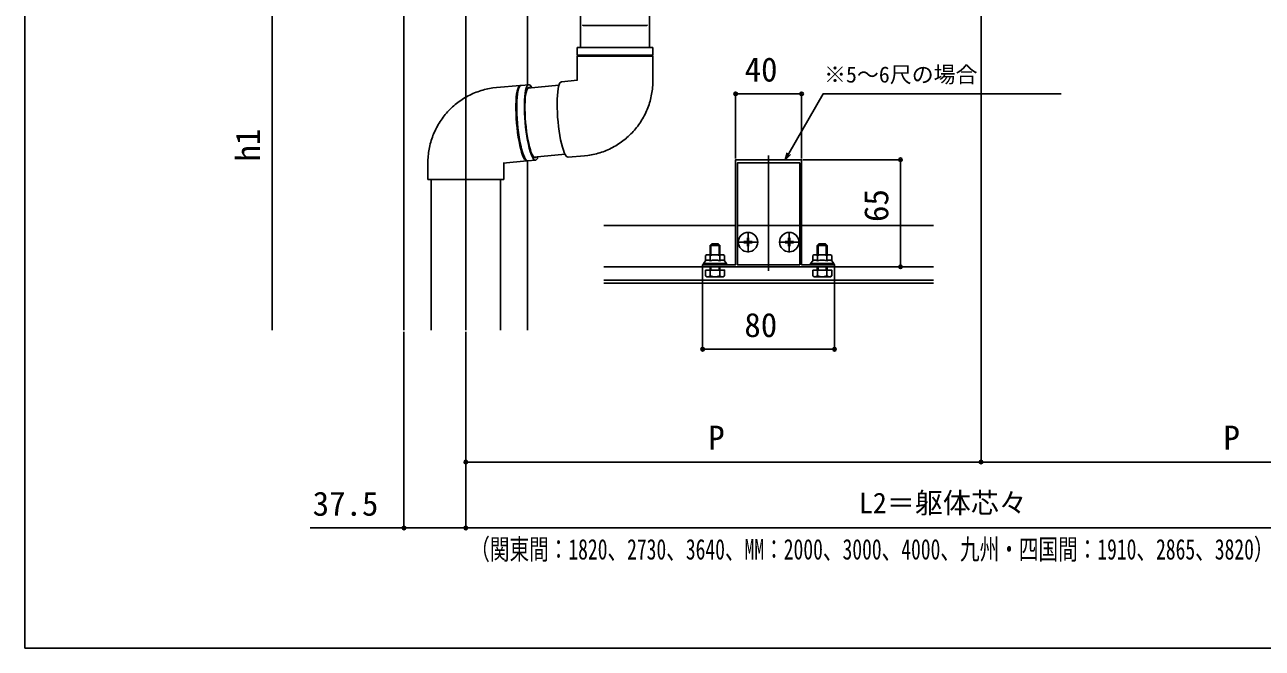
# Model space of a CAD drawing. Units: millimetres, scale not verified. Extents: x -875 to 875, y -1304 to 1297.
# Drawn here: x -875 to -124, y -1304 to -926 of the extents above; entities that cross this region are included whole.
import ezdxf
from ezdxf.enums import TextEntityAlignment as Align

# ---------------------------------------------------------------- set-up
doc = ezdxf.new("R2010")
doc.units = ezdxf.units.MM
doc.header["$LTSCALE"] = 8
for name, color, linetype in [('0-3_YKK_11', 7, 'Continuous'), ('0-4_YKK_12', 2, 'Continuous'), ('0-5_YKK_13', 4, 'Continuous'), ('0-7_YKK_D', 6, 'Continuous'), ('0-8_YKK_ZWAK', 7, 'Continuous')]:
    doc.layers.add(name, color=color, linetype=linetype)
doc.styles.add('ＭＳ ゴシック', font='')
doc.styles.get('ＭＳ ゴシック').set_extended_font_data('MS Gothic')

msp = doc.modelspace()

# ---------------------------------------------------------------- linework, layer by layer
at = {"layer": '0-3_YKK_11'}
for points in [[(-463.828, -1072.783), (-383.828, -1072.783), (-383.828, -1071.483), (-390.87, -1071.483), (-391.053, -1071.603), (-391.603, -1071.603), (-391.786, -1071.483), (-403.828, -1071.483), (-403.828, -1007.783), (-423.37, -1007.783), (-423.553, -1007.903), (-424.103, -1007.903), (-424.286, -1007.783), (-443.828, -1007.783), (-443.828, -1071.483), (-455.87, -1071.483), (-456.053, -1071.603), (-456.603, -1071.603), (-456.786, -1071.483), (-463.828, -1071.483)], [(-404.928, -1071.483), (-404.928, -1009.783), (-442.728, -1009.783), (-442.728, -1071.483)]]:
    msp.add_lwpolyline(points, close=True, dxfattribs=at)
at = {"layer": '0-4_YKK_12'}
for p, q in [((-607.5, -399.393), (-607.5, -1111.2)), ((-423.828, -1075.283), (-423.828, -1005.283)), ((-570, -1111.2), (-570, -1008.477)), ((-443.828, -1047.783), (-523.828, -1047.783)), ((-404.928, -1047.783), (-442.728, -1047.783)), ((-323.828, -1047.783), (-403.828, -1047.783)), ((-323.828, -1072.783), (-523.828, -1072.783)), ((-323.828, -1080.783), (-523.828, -1080.783)), ((-323.828, -1082.783), (-523.828, -1082.783))]:
    msp.add_line(p, q, dxfattribs=at)
for points in [[(-645, -1111.2), (-645, -411.391), (-570, -411.391)], [(-570, -962.318), (-570, -911.391), (-570, -843.896)]]:
    msp.add_lwpolyline(points, dxfattribs=at)
at = {"layer": '0-5_YKK_13'}
for p, q in [((-538, -911.391), (-538, -939.615)), ((-496, -939.615), (-496, -911.391)), ((-536.247, -926.391), (-497.753, -926.391)), ((-540, -939.615), (-540, -944.365)), ((-540, -939.615), (-494, -939.615)), ((-521.246, -944.365), (-540, -944.365)), ((-540, -944.865), (-540, -959.615)), ((-540, -944.865), (-494, -944.865)), ((-494, -944.365), (-521.246, -944.365)), ((-494, -944.365), (-494, -939.615)), ((-494, -959.615), (-494, -944.865)), ((-539.674, -959.618), (-549.465, -960.49)), ((-574.464, -962.715), (-588.905, -964.001)), ((-569.323, -962.257), (-573.974, -962.671)), ((-551.006, -962.635), (-569.901, -964.317)), ((-566.176, -1006.151), (-547.282, -1004.469)), ((-545.386, -1006.308), (-535.595, -1005.437)), ((-630.5, -1009.822), (-630.5, -1019.822)), ((-584.895, -1009.822), (-584.826, -1009.819)), ((-584.5, -1009.822), (-584.895, -1009.822)), ((-584.826, -1009.819), (-570.385, -1008.534)), ((-584.5, -1019.822), (-584.5, -1009.822)), ((-569.895, -1008.49), (-565.245, -1008.076)), ((-584.895, -1019.822), (-630.5, -1019.822)), ((-628.5, -1019.822), (-628.5, -1111.2)), ((-586.5, -1111.2), (-586.5, -1019.822)), ((-584.5, -1019.822), (-584.895, -1019.822)), ((-442.628, -1057.783), (-430.028, -1057.783)), ((-438.828, -1057.433), (-438.828, -1058.133)), ((-438.828, -1057.433), (-437.178, -1057.433)), ((-438.828, -1058.133), (-437.178, -1058.133)), ((-436.678, -1055.283), (-435.978, -1055.283)), ((-436.678, -1055.283), (-436.678, -1056.933)), ((-436.328, -1064.083), (-436.328, -1051.483)), ((-435.978, -1055.283), (-435.978, -1056.933)), ((-435.478, -1057.433), (-433.828, -1057.433)), ((-435.478, -1058.133), (-433.828, -1058.133)), ((-433.828, -1057.433), (-433.828, -1058.133)), ((-417.628, -1057.783), (-405.028, -1057.783)), ((-413.828, -1057.433), (-413.828, -1058.133)), ((-413.828, -1057.433), (-412.178, -1057.433)), ((-413.828, -1058.133), (-412.178, -1058.133)), ((-411.678, -1055.283), (-410.978, -1055.283)), ((-411.678, -1055.283), (-411.678, -1056.933)), ((-411.328, -1064.083), (-411.328, -1051.483)), ((-410.978, -1055.283), (-410.978, -1056.933)), ((-410.478, -1057.433), (-408.828, -1057.433)), ((-410.478, -1058.133), (-408.828, -1058.133)), ((-408.828, -1057.433), (-408.828, -1058.133)), ((-461.328, -1065.483), (-462.102, -1065.929)), ((-456.328, -1065.483), (-461.328, -1065.483)), ((-453.328, -1059.783), (-459.328, -1059.783)), ((-458.788, -1065.483), (-458.788, -1059.243)), ((-456.328, -1065.483), (-451.328, -1065.483)), ((-453.868, -1065.483), (-453.868, -1059.243)), ((-451.328, -1065.483), (-450.555, -1065.929)), ((-436.678, -1058.633), (-436.678, -1060.283)), ((-436.678, -1060.283), (-435.978, -1060.283)), ((-435.978, -1058.633), (-435.978, -1060.283)), ((-411.678, -1058.633), (-411.678, -1060.283)), ((-411.678, -1060.283), (-410.978, -1060.283)), ((-410.978, -1058.633), (-410.978, -1060.283)), ((-396.328, -1065.483), (-397.102, -1065.929)), ((-391.328, -1065.483), (-396.328, -1065.483)), ((-388.328, -1059.783), (-394.328, -1059.783)), ((-393.788, -1065.483), (-393.788, -1059.243)), ((-391.328, -1065.483), (-386.328, -1065.483)), ((-388.868, -1065.483), (-388.868, -1059.243)), ((-386.328, -1065.483), (-385.555, -1065.929)), ((-463.328, -1071.483), (-463.328, -1070.683)), ((-456.328, -1071.483), (-463.328, -1071.483)), ((-462.102, -1069.083), (-462.102, -1065.929)), ((-459.328, -1074.783), (-459.328, -1072.783)), ((-459.215, -1069.083), (-459.215, -1065.929)), ((-458.788, -1074.783), (-458.788, -1072.783)), ((-456.328, -1071.483), (-449.328, -1071.483)), ((-453.868, -1074.783), (-453.868, -1072.783)), ((-453.441, -1069.083), (-453.441, -1065.929)), ((-453.328, -1074.783), (-453.328, -1072.783)), ((-450.555, -1069.083), (-450.555, -1065.929)), ((-449.328, -1071.483), (-449.328, -1070.683)), ((-398.328, -1071.483), (-398.328, -1070.683)), ((-391.328, -1071.483), (-398.328, -1071.483)), ((-397.102, -1069.083), (-397.102, -1065.929)), ((-394.328, -1074.783), (-394.328, -1072.783)), ((-394.215, -1069.083), (-394.215, -1065.929)), ((-393.788, -1074.783), (-393.788, -1072.783)), ((-391.328, -1071.483), (-384.328, -1071.483)), ((-388.868, -1074.783), (-388.868, -1072.783)), ((-388.441, -1069.083), (-388.441, -1065.929)), ((-388.328, -1074.783), (-388.328, -1072.783)), ((-385.555, -1069.083), (-385.555, -1065.929)), ((-384.328, -1071.483), (-384.328, -1070.683)), ((-462.102, -1074.783), (-462.102, -1078.336)), ((-461.328, -1078.783), (-462.102, -1078.336)), ((-451.328, -1078.783), (-461.328, -1078.783)), ((-459.215, -1074.783), (-459.215, -1078.336)), ((-453.441, -1074.783), (-453.441, -1078.336)), ((-451.328, -1078.783), (-450.555, -1078.336)), ((-397.102, -1074.783), (-397.102, -1078.336)), ((-396.328, -1078.783), (-397.102, -1078.336)), ((-386.328, -1078.783), (-396.328, -1078.783)), ((-394.215, -1074.783), (-394.215, -1078.336)), ((-388.441, -1074.783), (-388.441, -1078.336)), ((-386.328, -1078.783), (-385.555, -1078.336))]:
    msp.add_line(p, q, dxfattribs=at)
for points in [[(-545.386, -1006.308), (-545.455, -1006.311), (-546.003, -1006.131), (-546.573, -1005.592), (-547.157, -1004.702), (-547.744, -1003.477), (-548.327, -1001.936), (-548.896, -1000.101), (-549.441, -998.004), (-549.955, -995.676), (-550.428, -993.155), (-550.855, -990.479), (-551.227, -987.692), (-551.539, -984.838), (-551.787, -981.96), (-551.965, -979.106), (-552.072, -976.319), (-552.106, -973.643), (-552.066, -971.122), (-551.953, -968.794), (-551.768, -966.697), (-551.515, -964.862), (-551.197, -963.321), (-550.82, -962.096), (-550.389, -961.206), (-549.912, -960.667), (-549.465, -960.49)], [(-500.848, -983.86), (-500.302, -982.948), (-499.777, -982.025), (-499.274, -981.089), (-498.792, -980.142), (-498.332, -979.184), (-497.894, -978.215), (-497.479, -977.237), (-497.086, -976.25), (-496.716, -975.253), (-496.369, -974.248), (-496.045, -973.236), (-495.744, -972.216), (-495.467, -971.189), (-495.214, -970.157), (-494.984, -969.119), (-494.778, -968.075), (-494.596, -967.028), (-494.438, -965.976), (-494.305, -964.921), (-494.195, -963.863), (-494.109, -962.803), (-494.047, -961.741), (-494.012, -960.678), (-494, -959.615)], [(-588.905, -964.001), (-591.009, -964.242), (-592.057, -964.391), (-593.101, -964.569), (-594.14, -964.775), (-595.174, -965.006), (-596.203, -965.26), (-597.226, -965.536), (-598.241, -965.837), (-599.25, -966.16), (-600.251, -966.508), (-601.243, -966.879), (-602.227, -967.274), (-603.201, -967.691), (-604.165, -968.13), (-605.119, -968.593), (-606.062, -969.077), (-606.993, -969.583), (-607.913, -970.111), (-608.82, -970.66), (-609.714, -971.23), (-610.594, -971.821), (-611.461, -972.432), (-612.313, -973.064), (-613.151, -973.715), (-613.973, -974.385), (-614.779, -975.074), (-615.57, -975.782), (-616.343, -976.508), (-617.1, -977.252), (-617.84, -978.013), (-618.561, -978.792), (-619.265, -979.587), (-619.95, -980.398), (-620.616, -981.224), (-621.263, -982.066), (-621.89, -982.923), (-622.498, -983.794), (-623.085, -984.679), (-623.652, -985.578)], [(-574.301, -962.717), (-574.657, -962.757), (-575.155, -963.118), (-575.61, -963.833), (-576.015, -964.893), (-576.363, -966.279), (-576.649, -967.97), (-576.868, -969.94), (-577.017, -972.157), (-577.094, -974.586), (-577.097, -977.19), (-577.027, -979.926), (-576.884, -982.753), (-576.67, -985.624)], [(-569.895, -1008.49), (-570.235, -1008.448), (-570.795, -1008.087), (-571.373, -1007.372), (-571.96, -1006.313), (-572.546, -1004.926), (-573.123, -1003.235), (-573.681, -1001.265), (-574.212, -999.048), (-574.707, -996.619), (-575.157, -994.015), (-575.557, -991.279), (-575.9, -988.452), (-576.181, -985.581), (-576.394, -982.709), (-576.537, -979.883), (-576.608, -977.146), (-576.605, -974.543), (-576.528, -972.113), (-576.379, -969.896), (-576.159, -967.926), (-575.873, -966.235), (-575.525, -964.849), (-575.121, -963.79), (-574.666, -963.074), (-574.168, -962.714), (-573.974, -962.671)], [(-567.428, -964.097), (-567.846, -963.376), (-568.424, -962.66), (-568.984, -962.3), (-569.517, -962.3), (-570.015, -962.66), (-570.47, -963.376), (-570.875, -964.435), (-571.223, -965.821), (-571.509, -967.512), (-571.728, -969.482), (-571.877, -971.699), (-571.954, -974.129), (-571.957, -976.732), (-571.887, -979.469), (-571.744, -982.295), (-571.53, -985.167)], [(-568.392, -964.182), (-568.729, -963.947), (-569.243, -963.859), (-569.724, -964.122), (-570.165, -964.729), (-570.559, -965.673), (-570.9, -966.936), (-571.181, -968.499), (-571.397, -970.336), (-571.547, -972.416), (-571.626, -974.705), (-571.634, -977.167), (-571.571, -979.759), (-571.437, -982.441), (-571.235, -985.167)], [(-623.652, -985.578), (-624.198, -986.489), (-624.723, -987.413), (-625.226, -988.348), (-625.708, -989.295), (-626.168, -990.253), (-626.606, -991.222), (-627.021, -992.2), (-627.414, -993.188), (-627.784, -994.184), (-628.131, -995.189), (-628.455, -996.202), (-628.756, -997.221), (-629.033, -998.248), (-629.286, -999.281), (-629.516, -1000.319), (-629.722, -1001.362), (-629.904, -1002.41), (-630.062, -1003.461), (-630.195, -1004.516), (-630.305, -1005.574), (-630.391, -1006.635), (-630.453, -1007.696), (-630.488, -1008.759), (-630.5, -1009.822)], [(-576.67, -985.624), (-576.39, -988.496), (-576.047, -991.322), (-575.647, -994.059), (-575.196, -996.663), (-574.701, -999.092), (-574.171, -1001.309), (-573.613, -1003.279), (-573.036, -1004.97), (-572.45, -1006.356), (-571.863, -1007.415), (-571.285, -1008.131), (-570.725, -1008.492), (-570.385, -1008.534)], [(-571.53, -985.167), (-571.25, -988.038), (-570.907, -990.865), (-570.507, -993.601), (-570.056, -996.205), (-569.561, -998.634), (-569.031, -1000.851), (-568.473, -1002.821), (-567.896, -1004.512), (-567.309, -1005.899), (-566.723, -1006.958), (-566.145, -1007.673), (-565.584, -1008.034), (-565.051, -1008.034), (-564.553, -1007.673), (-564.098, -1006.958), (-563.704, -1005.931)], [(-571.235, -985.167), (-570.968, -987.893), (-570.641, -990.574), (-570.258, -993.167), (-569.827, -995.628), (-569.354, -997.918), (-568.847, -999.998), (-568.314, -1001.834), (-567.765, -1003.397), (-567.207, -1004.661), (-566.651, -1005.604), (-566.105, -1006.212), (-565.579, -1006.474), (-565.08, -1006.387), (-564.668, -1006.017)], [(-535.595, -1005.437), (-533.491, -1005.195), (-532.443, -1005.046), (-531.399, -1004.868), (-530.36, -1004.662), (-529.326, -1004.432), (-528.297, -1004.178), (-527.274, -1003.901), (-526.259, -1003.601), (-525.25, -1003.277), (-524.249, -1002.929), (-523.257, -1002.558), (-522.273, -1002.164), (-521.299, -1001.747), (-520.335, -1001.307), (-519.381, -1000.845), (-518.438, -1000.36), (-517.507, -999.854), (-516.587, -999.326), (-515.68, -998.777), (-514.786, -998.207), (-513.906, -997.616), (-513.039, -997.005), (-512.187, -996.374), (-511.349, -995.723), (-510.527, -995.052), (-509.721, -994.363), (-508.93, -993.655), (-508.157, -992.929), (-507.4, -992.185), (-506.66, -991.424), (-505.939, -990.646), (-505.235, -989.851), (-504.55, -989.04), (-503.884, -988.213), (-503.237, -987.371), (-502.61, -986.514), (-502.002, -985.643), (-501.415, -984.758), (-500.848, -983.86)], [(-459.328, -1065.483), (-459.328, -1059.783), (-458.328, -1058.783)], [(-453.328, -1065.483), (-453.328, -1059.783), (-454.328, -1058.783), (-458.328, -1058.783)], [(-394.328, -1065.483), (-394.328, -1059.783), (-393.328, -1058.783)], [(-388.328, -1065.483), (-388.328, -1059.783), (-389.328, -1058.783), (-393.328, -1058.783)], [(-456.328, -1070.683), (-463.328, -1070.683), (-462.102, -1069.083)], [(-456.328, -1070.683), (-449.328, -1070.683), (-450.555, -1069.083)], [(-391.328, -1070.683), (-398.328, -1070.683), (-397.102, -1069.083)], [(-391.328, -1070.683), (-384.328, -1070.683), (-385.555, -1069.083)], [(-462.102, -1074.783), (-450.555, -1074.783), (-450.555, -1078.336)], [(-397.102, -1074.783), (-385.555, -1074.783), (-385.555, -1078.336)]]:
    msp.add_lwpolyline(points, dxfattribs=at)
for centre in [(-436.328, -1057.783), (-411.328, -1057.783)]:
    msp.add_circle(centre, 5.9, dxfattribs=at)
for centre, radius, start, end in [((-536.247, -925.891), 0.5, 181, 270), ((-497.753, -925.891), 0.5, 270, 359), ((-540, -944.615), 0.25, 270, 90), ((-494, -944.615), 0.25, 90, 270), ((-437.178, -1056.933), 0.5, 270, 0), ((-437.178, -1058.633), 0.5, 0, 90), ((-435.478, -1056.933), 0.5, 180, 270), ((-435.478, -1058.633), 0.5, 90, 180), ((-412.178, -1056.933), 0.5, 270, 0), ((-412.178, -1058.633), 0.5, 0, 90), ((-410.478, -1056.933), 0.5, 180, 270), ((-410.478, -1058.633), 0.5, 90, 180), ((-460.658, -1068.039), 2.556, 55.61575, 124.38425), ((-456.328, -1075.036), 9.553, 90, 107.58795), ((-456.328, -1075.036), 9.553, 72.41205, 90), ((-451.998, -1068.039), 2.556, 55.61575, 124.38425), ((-395.658, -1068.039), 2.556, 55.61575, 124.38425), ((-391.328, -1075.036), 9.553, 90, 107.58795), ((-391.328, -1075.036), 9.553, 72.41205, 90), ((-386.998, -1068.039), 2.556, 55.61575, 124.38425), ((-460.658, -1071.192), 2.556, 55.61575, 124.38425), ((-456.328, -1078.19), 9.553, 90, 107.58795), ((-456.328, -1078.19), 9.553, 72.41205, 90), ((-451.998, -1071.192), 2.556, 55.61575, 124.38425), ((-395.658, -1071.192), 2.556, 55.61575, 124.38425), ((-391.328, -1078.19), 9.553, 90, 107.58795), ((-391.328, -1078.19), 9.553, 72.41205, 90), ((-386.998, -1071.192), 2.556, 55.61575, 124.38425), ((-460.658, -1076.227), 2.556, 235.61575, 304.38425), ((-456.328, -1069.229), 9.553, 252.41205, 287.58795), ((-451.998, -1076.227), 2.556, 235.61575, 304.38425), ((-395.658, -1076.227), 2.556, 235.61575, 304.38425), ((-391.328, -1069.229), 9.553, 252.41205, 287.58795), ((-386.998, -1076.227), 2.556, 235.61575, 304.38425)]:
    msp.add_arc(centre, radius, start, end, dxfattribs=at)
for centre, start_param, end_param in [((-461.828, -1070.683), 3.1415927, 4.712389), ((-450.828, -1070.683), 4.712389, 6.2831853), ((-396.828, -1070.683), 3.1415927, 4.712389), ((-385.828, -1070.683), 4.712389, 6.2831853)]:
    msp.add_ellipse(centre, major_axis=(1.5, 0), ratio=0.533333, start_param=start_param, end_param=end_param, dxfattribs=at)
at = {"layer": '0-7_YKK_D'}
for p, q in [((-295, -794.091), (-295, -1192.2)), ((-725, -881.391), (-725, -1111.2)), ((-295, -891.391), (-295, -1192.2)), ((-443.828, -1007.083), (-443.828, -966.783)), ((-443.828, -967.783), (-403.828, -967.783)), ((-403.828, -1007.083), (-403.828, -966.783)), ((-403.128, -1007.783), (-342.828, -1007.783)), ((-343.828, -1007.783), (-343.828, -1072.783)), ((-383.128, -1072.783), (-342.828, -1072.783)), ((-463.828, -1073.483), (-463.828, -1123.783)), ((-383.828, -1073.483), (-383.828, -1123.783)), ((-645, -1112.2), (-645, -1232.2)), ((-607.5, -1112.2), (-607.5, -1232.2)), ((-607.5, -1112.2), (-607.5, -1232.2)), ((-463.828, -1122.783), (-383.828, -1122.783)), ((-607.5, -1191.2), (-295, -1191.2)), ((-295, -1191.2), (17.5, -1191.2)), ((-607.5, -1231.2), (17.5, -1231.2))]:
    msp.add_line(p, q, dxfattribs=at)
for points in [[(-413.749, -1007.783), (-411.624, -1004.102), (-390.655, -967.783), (-246.466, -967.783)], [(-410.638, -1004.671), (-413.749, -1007.783), (-412.61, -1003.533)], [(-607.5, -1231.2), (-645, -1231.2), (-701.891, -1231.2)]]:
    msp.add_lwpolyline(points, dxfattribs=at)
for centre in [(-443.828, -967.783), (-403.828, -967.783), (-343.828, -1007.783), (-343.828, -1072.783), (-463.828, -1122.783), (-383.828, -1122.783), (-607.5, -1191.2), (-295, -1191.2), (-295, -1191.2), (-645, -1231.2), (-607.5, -1231.2), (-607.5, -1231.2)]:
    msp.add_circle(centre, 1.075, dxfattribs=at)
at = {"layer": '0-8_YKK_ZWAK'}
msp.add_line((-875, 1245.8), (-875, -1304.2), dxfattribs=at)
msp.add_lwpolyline([(-875, -1304.2), (875, -1304.2), (875, 1245.8)], dxfattribs=at)

# ---------------------------------------------------------------- texts
at = {"layer": '0-7_YKK_D', "style": 'ＭＳ ゴシック'}
for s, height, p in [('40', 14.66, (-438.374, -964.783)), ('※5～6尺の場合', 9.751, (-390.202, -963.893)), ('80', 14.66, (-438.544, -1119.783)), ('P', 14.66, (-460.455, -1188.2)), ('P', 14.66, (-147.955, -1188.2)), ('L2＝躯体芯々', 12.46, (-369.085, -1225.978)), ('37.5', 14.66, (-700.368, -1228.2))]:
    msp.add_text(s, height=height, dxfattribs=at).set_placement(p, align=Align.BOTTOM_LEFT)
for s, p in [('h1', (-728, -1008.966)), ('65', (-346.828, -1045.568))]:
    msp.add_text(s, height=14.66, rotation=90, dxfattribs=at).set_placement(p, align=Align.BOTTOM_LEFT)
at = {"layer": '0-7_YKK_D', "style": 'ＭＳ ゴシック', "width": 0.7}
msp.add_text('（関東間：1820、2730、3640、MM：2000、3000、4000、九州・四国間：1910、2865、3820）', height=12.46, dxfattribs=at).set_placement((-604.772, -1254.098), align=Align.BOTTOM_LEFT)

doc.saveas('drawing.dxf')
